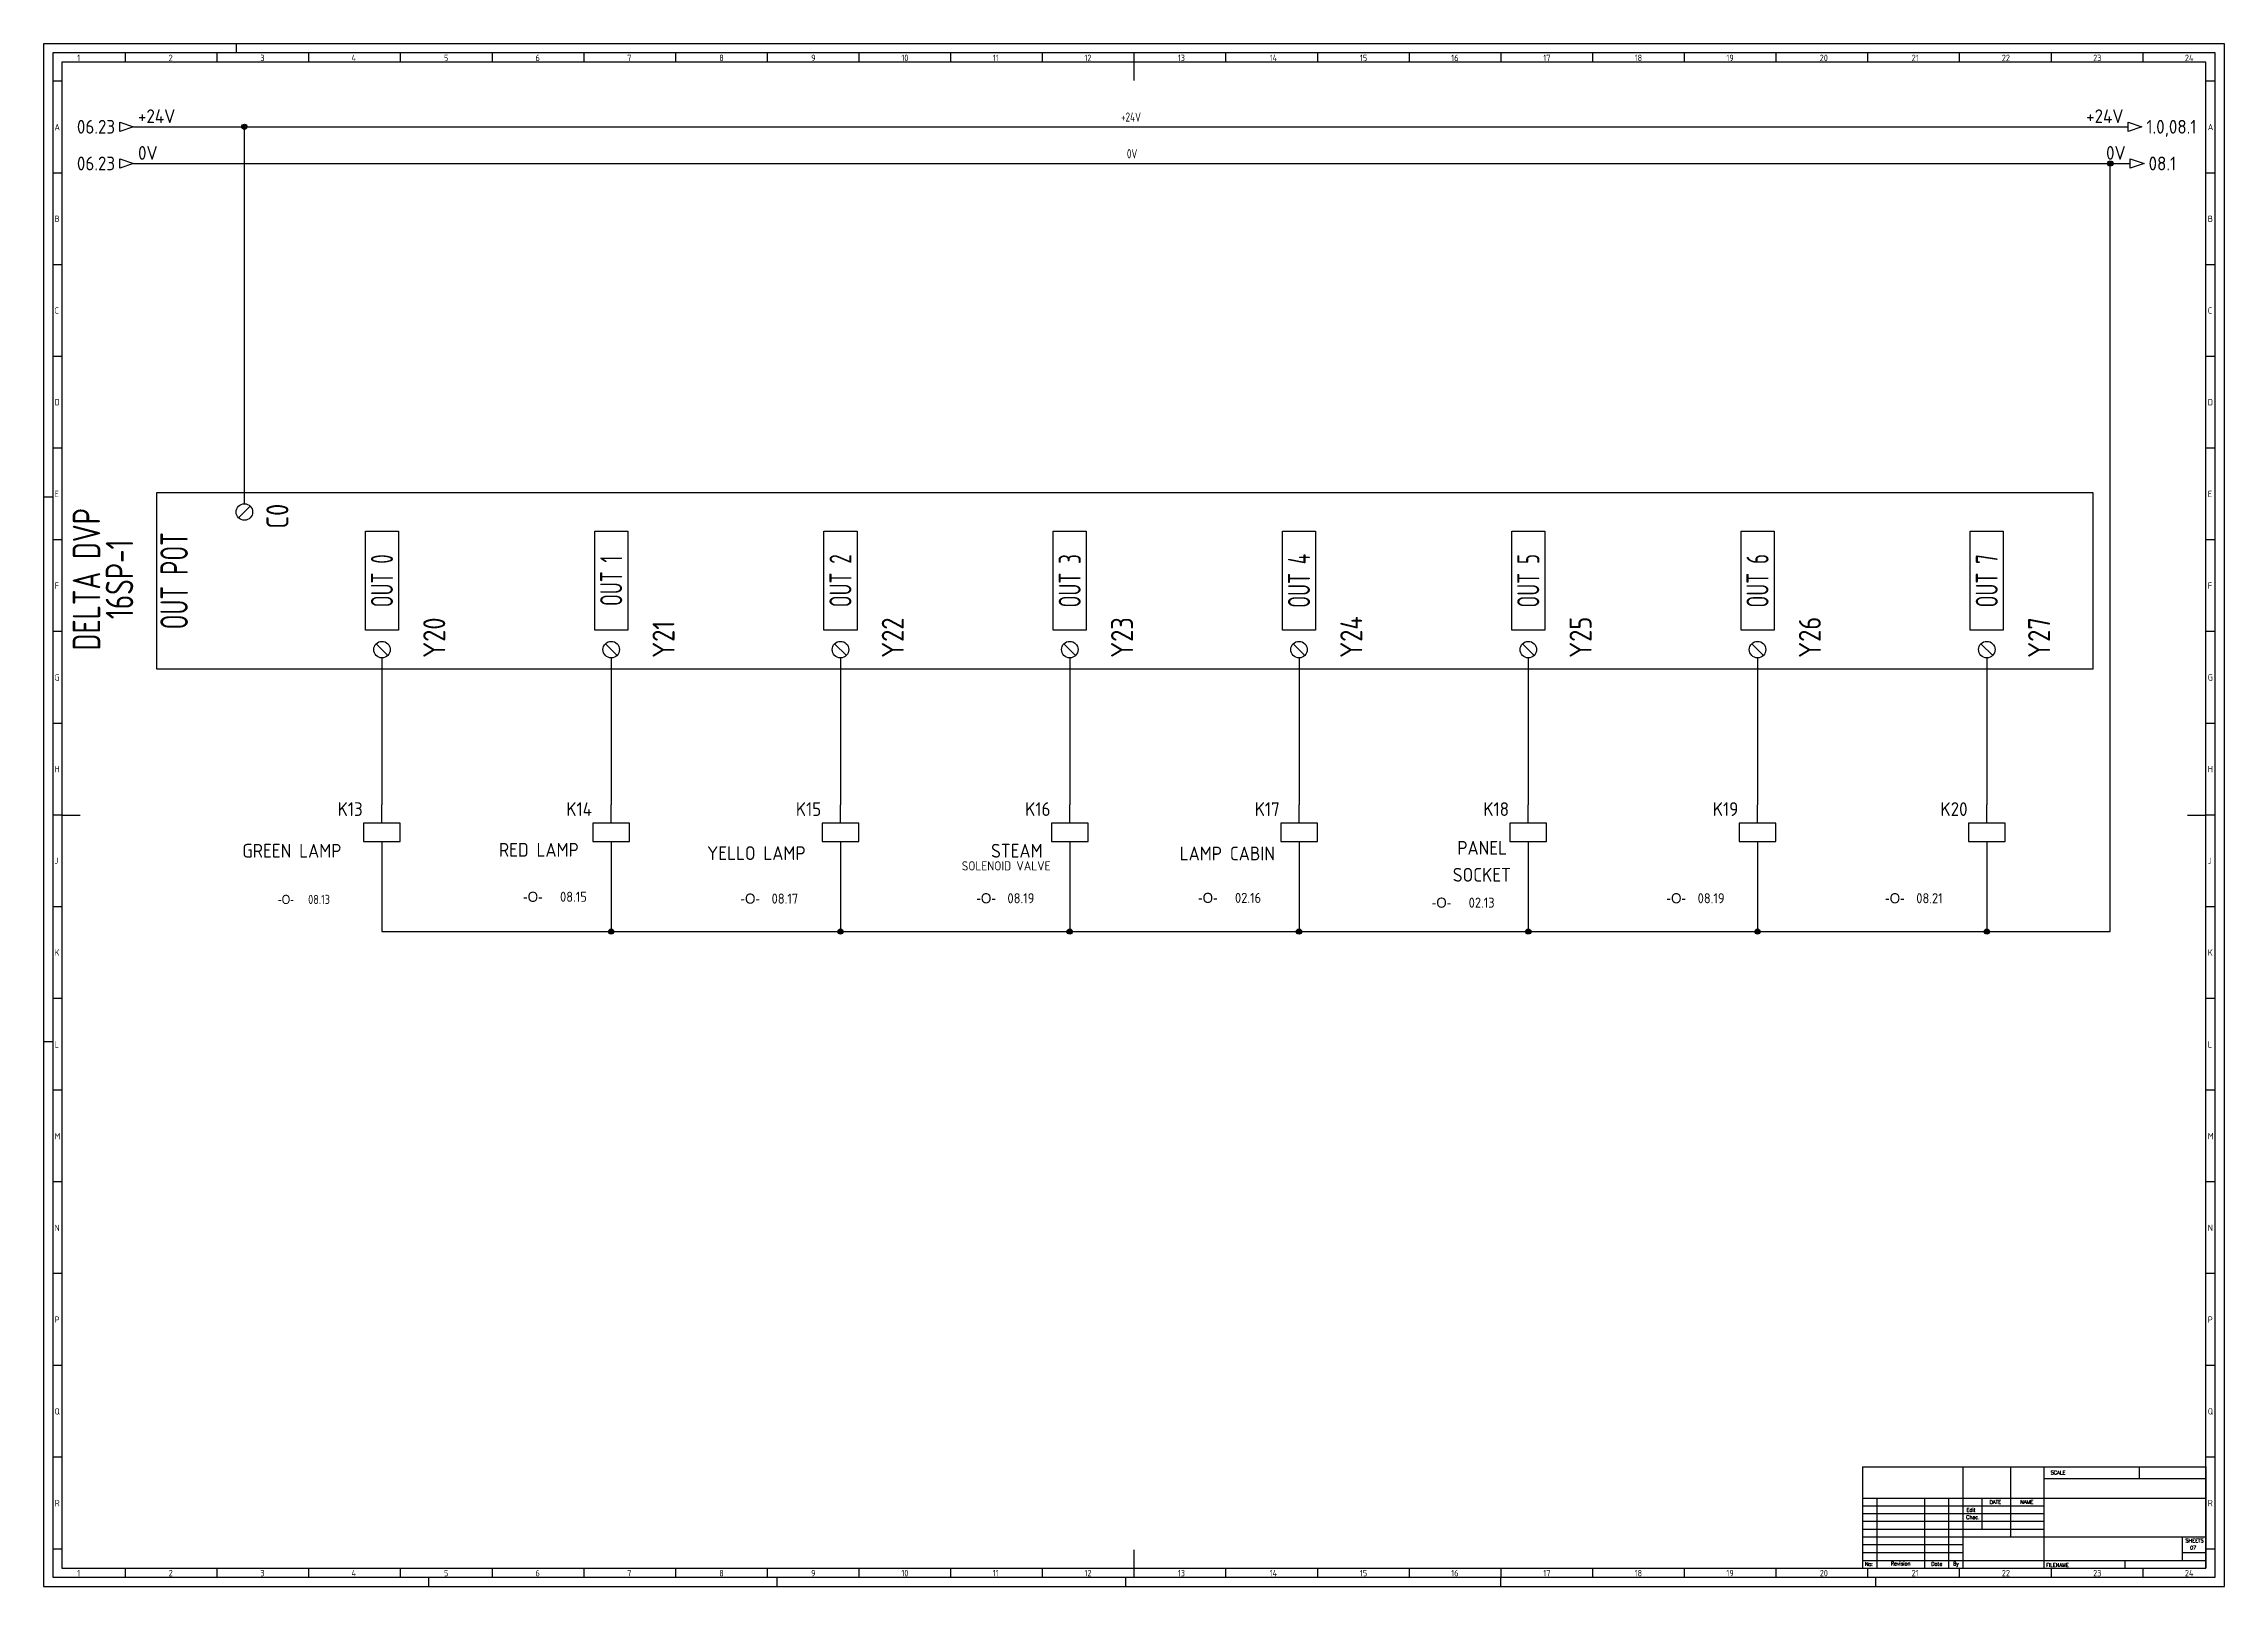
# Model space of a CAD drawing. Header units: inches. Extents: x 3 to 1192, y 7 to 848.
import ezdxf
from ezdxf.enums import TextEntityAlignment as Align

# ---------------------------------------------------------------- set-up
doc = ezdxf.new("R2010")
doc.units = ezdxf.units.IN
doc.header["$MEASUREMENT"] = 0
for name, color, linetype in [('025', 1, 'Continuous'), ('035', 5, 'Continuous'), ('07', 7, 'Continuous'), ('DESC', 150, 'Continuous'), ('MISC', 7, 'Continuous'), ('RED_2.5mm^2', 1, 'Continuous'), ('SYMS', 7, 'Continuous'), ('TAGS', 150, 'Continuous'), ('TERMS', 123, 'Continuous'), ('WIRENO', 72, 'Continuous'), ('WIREREF', 52, 'Continuous'), ('WIREREF_DEST', 61, 'Continuous'), ('XREF', 7, 'Continuous')]:
    doc.layers.add(name, color=color, linetype=linetype)
doc.styles.add('ISO Proportional', font='isocp.shx')
doc.styles.add('WD', font='romans.shx')
doc.styles.add('WD_IEC', font='ISOCP2.shx', dxfattribs={"width": 0.9, "height": 4})

# ---------------------------------------------------------------- blocks, each defined once
blk = doc.blocks.new('IEC_border_a0')
at = {"layer": '035', "color": 0}
for p, q in [((0, 841), (0, 0)), ((1189, 841), (0, 841)), ((44.5, 836), (44.5, 831)), ((94.5, 836), (94.5, 831)), ((105, 841), (105, 836)), ((144.5, 836), (144.5, 831)), ((194.5, 836), (194.5, 831)), ((244.5, 836), (244.5, 831)), ((294.5, 836), (294.5, 831)), ((344.5, 836), (344.5, 831)), ((394.5, 836), (394.5, 831)), ((444.5, 836), (444.5, 831)), ((494.5, 836), (494.5, 831)), ((544.5, 836), (544.5, 831)), ((594.5, 836), (594.5, 831)), ((644.5, 836), (644.5, 831)), ((694.5, 836), (694.5, 831)), ((744.5, 836), (744.5, 831)), ((794.5, 836), (794.5, 831)), ((844.5, 836), (844.5, 831)), ((894.5, 836), (894.5, 831)), ((944.5, 836), (944.5, 831)), ((994.5, 836), (994.5, 831)), ((1044.5, 836), (1044.5, 831)), ((1094.5, 836), (1094.5, 831)), ((1144.5, 836), (1144.5, 831)), ((1189, 0), (1189, 841)), ((10, 820.5), (5, 820.5)), ((1184, 820.5), (1179, 820.5)), ((10, 770.5), (5, 770.5)), ((1184, 770.5), (1179, 770.5)), ((10, 720.5), (5, 720.5)), ((1184, 720.5), (1179, 720.5)), ((10, 670.5), (5, 670.5)), ((1184, 670.5), (1179, 670.5)), ((10, 620.5), (5, 620.5)), ((1184, 620.5), (1179, 620.5)), ((0, 594), (5, 594)), ((10, 570.5), (5, 570.5)), ((1184, 570.5), (1179, 570.5)), ((10, 520.5), (5, 520.5)), ((1184, 520.5), (1179, 520.5)), ((10, 470.5), (5, 470.5)), ((1184, 470.5), (1179, 470.5)), ((10, 420.5), (5, 420.5)), ((1184, 420.5), (1179, 420.5)), ((1184, 420.5), (1179, 420.5)), ((10, 370.5), (5, 370.5)), ((1184, 370.5), (1179, 370.5)), ((10, 320.5), (5, 320.5)), ((1184, 320.5), (1179, 320.5)), ((0, 297), (5, 297)), ((10, 270.5), (5, 270.5)), ((1184, 270.5), (1179, 270.5)), ((1184, 270.5), (1179, 270.5)), ((10, 220.5), (5, 220.5)), ((1184, 220.5), (1179, 220.5)), ((10, 170.5), (5, 170.5)), ((1184, 170.5), (1179, 170.5)), ((10, 120.5), (5, 120.5)), ((1184, 120.5), (1179, 120.5)), ((10, 70.5), (5, 70.5)), ((1184, 70.5), (1179, 70.5)), ((10, 20.4), (5.1, 20.4)), ((1184, 20.4), (1179, 20.4)), ((0, 0), (1189, 0)), ((44.5, 10), (44.5, 5)), ((94.5, 10), (94.5, 5)), ((144.5, 10), (144.5, 5)), ((194.5, 10), (194.5, 5)), ((210, 0), (210, 5)), ((244.5, 10), (244.5, 5)), ((294.5, 10), (294.5, 5)), ((344.5, 10), (344.5, 5)), ((394.5, 10), (394.5, 5)), ((400, 0), (400, 5)), ((444.5, 10), (444.5, 5)), ((494.5, 10), (494.5, 5)), ((544.5, 10), (544.5, 5)), ((590, 0), (590, 5)), ((594.5, 10), (594.5, 5)), ((644.5, 10), (644.5, 5)), ((694.5, 10), (694.5, 5)), ((744.5, 10), (744.5, 5)), ((744.5, 10), (744.5, 5)), ((794.5, 10), (794.5, 5)), ((794.5, 0), (794.5, 5)), ((844.5, 10), (844.5, 5)), ((894.5, 10), (894.5, 5)), ((944.5, 10), (944.5, 5)), ((994.5, 10), (994.5, 5)), ((999, 0), (999, 5)), ((1044.5, 10), (1044.5, 5)), ((1094.5, 10), (1094.5, 5)), ((1144.5, 10), (1144.5, 5))]:
    blk.add_line(p, q, dxfattribs=at)
blk.add_lwpolyline([(10, 10), (1179, 10), (1179, 831), (10, 831)], close=True, dxfattribs=at)
at = {"layer": '07', "color": 0}
for p, q in [((594.5, 831), (594.5, 821)), ((10, 420.5), (20, 420.5)), ((1169, 420.5), (1179, 420.5)), ((594.5, 20), (594.5, 10))]:
    blk.add_line(p, q, dxfattribs=at)
blk.add_lwpolyline([(5, 5), (1184, 5), (1184, 836), (5, 836)], close=True, dxfattribs=at)
at = {"layer": '035', "color": 0, "style": 'ISO Proportional'}
for s, p in [('1', (18.3, 831.5)), ('2', (68.2, 831.5)), ('3', (118.2, 831.5)), ('4', (167.9, 831.5)), ('5', (218.3, 831.5)), ('6', (268.2, 831.5)), ('7', (318.2, 831.5)), ('8', (368.4, 831.5)), ('9', (418.5, 831.5)), ('10', (467.7, 831.5)), ('11', (517.5, 831.5)), ('12', (567.5, 831.5)), ('13', (618.4, 831.5)), ('14', (668.5, 831.5)), ('15', (717.7, 831.5)), ('16', (767.5, 831.5)), ('17', (817.7, 831.5)), ('18', (867.5, 831.5)), ('19', (917.5, 831.5)), ('20', (968.4, 831.5)), ('21', (1018.5, 831.5)), ('22', (1067.7, 831.5)), ('23', (1117.5, 831.5)), ('24', (1167.5, 831.5)), ('A', (6, 793.8)), ('A', (1180, 793.8)), ('B', (6, 743.8)), ('B', (1180, 743.8)), ('C', (6, 693.8)), ('C', (1180, 693.8)), ('D', (6, 643.8)), ('D', (1180, 643.8)), ('E', (6, 593.8)), ('E', (1180, 593.8)), ('F', (6, 543.8)), ('F', (1180, 543.8)), ('G', (6, 493.8)), ('G', (1180, 493.8)), ('H', (6, 443.8)), ('H', (1180, 443.8)), ('J', (6, 393.8)), ('J', (1180, 393.8)), ('K', (6, 343.8)), ('K', (1180, 343.8)), ('L', (6, 293.7)), ('L', (1180, 293.7)), ('M', (6, 243.7)), ('M', (1180, 243.7)), ('N', (6, 193.7)), ('N', (1180, 193.7)), ('P', (6, 143.7)), ('P', (1180, 143.7)), ('Q', (6, 93.7)), ('Q', (1180, 93.7)), ('R', (6.1, 43.7)), ('R', (1180, 43.7)), ('1', (18.3, 5.5)), ('2', (68.2, 5.5)), ('3', (118.2, 5.5)), ('4', (167.9, 5.5)), ('5', (218.3, 5.5)), ('6', (268.2, 5.5)), ('7', (318.2, 5.5)), ('8', (368.4, 5.5)), ('9', (418.5, 5.5)), ('10', (467.7, 5.5)), ('11', (517.5, 5.5)), ('12', (567.5, 5.5)), ('13', (618.4, 5.5)), ('14', (668.5, 5.5)), ('15', (717.7, 5.5)), ('16', (767.5, 5.5)), ('17', (817.7, 5.5)), ('18', (867.5, 5.5)), ('19', (917.5, 5.5)), ('20', (968.4, 5.5)), ('21', (1018.5, 5.5)), ('22', (1067.7, 5.5)), ('23', (1117.5, 5.5)), ('24', (1167.5, 5.5))]:
    blk.add_text(s, height=3.5, dxfattribs=at).set_placement(p)
blk = doc.blocks.new('IEC_tblock_a0')
at = {"layer": '035'}
for p, q in [((-106.6, 55.2), (-106.6, 17)), ((-88.4, 48.9), (0, 48.9)), ((-36.4, 55.2), (-36.4, 48.9)), ((-179.4, 38.2), (-179.4, 0)), ((-153.4, 38.2), (-153.4, 0)), ((-140.4, 38.2), (-140.4, 0)), ((-122.2, 38.2), (-122.2, 21.2)), ((-187.2, 34), (-88.4, 34)), ((-187.2, 29.8), (-88.4, 29.8)), ((-187.2, 25.5), (-88.4, 25.5)), ((-187.2, 21.2), (-88.4, 21.2)), ((-187.2, 17), (-132.6, 17)), ((-187.2, 12.8), (-132.6, 12.8)), ((-187.2, 8.5), (-132.6, 8.5)), ((-187.2, 4.2), (0, 4.2)), ((-44.2, 4.2), (-44.2, 0)), ((-13, 8.5), (0, 8.5))]:
    blk.add_line(p, q, dxfattribs=at)
at = {"layer": '07'}
for p, q in [((-187.2, 55.2), (0, 55.2)), ((-187.2, 55.2), (-187.2, 0)), ((-132.6, 55.2), (-132.6, 0)), ((-88.4, 55.2), (-88.4, 0)), ((0, 55.2), (0, 0)), ((-187.2, 38.2), (0, 38.2)), ((-132.6, 17), (0, 17)), ((-13, 17), (-13, 4.2)), ((-187.2, 0), (0, 0))]:
    blk.add_line(p, q, dxfattribs=at)
at = {"style": 'WD'}
for tag, p in [('SCALE', (-69.9, 51.1)), ('SH', (-8.7, 10.1)), ('FILENAME', (-68.1, 0.8))]:
    blk.add_attdef(tag, p, '', height=2, dxfattribs=at)
for tag, height, p in [('CKDATE', 2, (-114.9, 26.6)), ('EDDATE', 2, (-115, 30.8)), ('EDBY', 2, (-98, 30.9)), ('CKBY', 2, (-97.9, 26.3)), ('PROJDESC', 5, (-45.9, 29.2)), ('DWGDESC', 5, (-44.9, 19.7)), ('DWGNO', 3.5, (-48.5, 9.5))]:
    blk.add_attdef(tag, text='', height=height, dxfattribs=at).set_placement(p, align=Align.CENTER)
at = {"style": 'WD', "flags": 1}
blk.add_attdef('WD_TB', (-120.9, 11.9), '', height=2, dxfattribs=at)
at = {"layer": '025', "style": 'WD'}
for s, p in [('SCALE', (-80.6, 51.1)), ('NAME', (-97.7, 35.1)), ('No:', (-183.8, 1.2)), ('Revision', (-166.5, 1.5)), ('Date', (-146.8, 1.3)), ('By', (-136.3, 1.4))]:
    blk.add_text(s, height=2, dxfattribs=at).set_placement(p, align=Align.CENTER)
for s, p in [('DATE', (-118, 35)), ('Chec.', (-130.8, 26.7)), ('Edit', (-130.6, 30.7)), ('SHEETS', (-11.2, 14)), ('FILENAME', (-87.2, 0.6))]:
    blk.add_text(s, height=2, dxfattribs=at).set_placement(p)
blk = doc.blocks.new('HA1D3')
blk.add_lwpolyline([(0, 0), (-3.75, -1.25), (-3.75, 1.25)], close=True)
at = {"style": 'WD_IEC'}
blk.add_attdef('XREF', text='', height=2.5, dxfattribs=at).set_placement((-5, 0), align=Align.MIDDLE_RIGHT)
at = {"style": 'WD_IEC', "flags": 1}
blk.add_attdef('SIGCODE', text='', height=1, dxfattribs=at).set_placement((-2.5, 1.8), align=Align.RIGHT)
at = {"style": 'WD_IEC'}
for tag, p, height, flags in [('X1TERM01', (0, 0), 0.32, 1), ('WIRENO', (1.25, 1), 2.5, 8)]:
    blk.add_attdef(tag, p, '', height=height, dxfattribs=dict(at, flags=flags))
blk.add_attdef('DESC1', text='', height=2.5, dxfattribs=at).set_placement((1.25, -1), align=Align.TOP_LEFT)
blk = doc.blocks.new('WD_WNH')
at = {"linetype": 'Continuous', "style": 'WD_IEC', "width": 0.8}
blk.add_attdef('WIRENO', text='', height=2.5, dxfattribs=at).set_placement((0, 0.75), align=Align.CENTER)
at = {"style": 'WD_IEC', "flags": 1}
for tag, p in [('W08USER', (0, 0.375)), ('W04USER', (0, 0.875)), ('W05USER', (0, 0.75)), ('W09USER', (0, 0.25)), ('W03USER', (0, 1)), ('W06USER', (0, 0.625)), ('W07USER', (0, 0.5)), ('W02USER', (0, 1.125)), ('W01USER', (0, 1.25)), ('W10USER', (0, 0.125))]:
    blk.add_attdef(tag, text='', height=0.08, dxfattribs=at).set_placement(p, align=Align.CENTER)
blk = doc.blocks.new('PLCIO_2F11')
at = {"layer": 'SYMS'}
for p, q in [((-48, 48), (-48, -48)), ((1007.9, 48), (-48, 48)), ((1007.9, -48), (1007.9, 48)), ((-3.2, 34.3), (3.2, 40.7)), ((66, -27), (66, 27)), ((66, 27), (84, 27)), ((84, 27), (84, -27)), ((191, -27), (191, 27)), ((191, 27), (209, 27)), ((209, 27), (209, -27)), ((316, -27), (316, 27)), ((316, 27), (334, 27)), ((334, 27), (334, -27)), ((441, -27), (441, 27)), ((441, 27), (459, 27)), ((459, 27), (459, -27)), ((566, -27), (566, 27)), ((566, 27), (584, 27)), ((584, 27), (584, -27)), ((691, -27), (691, 27)), ((691, 27), (709, 27)), ((709, 27), (709, -27)), ((816, -27), (816, 27)), ((816, 27), (834, 27)), ((834, 27), (834, -27)), ((941, -27), (941, 27)), ((941, 27), (959, 27)), ((959, 27), (959, -27)), ((84, -27), (66, -27)), ((71.8, -34.3), (78.2, -40.7)), ((209, -27), (191, -27)), ((196.8, -34.3), (203.2, -40.7)), ((334, -27), (316, -27)), ((321.8, -34.3), (328.2, -40.7)), ((459, -27), (441, -27)), ((446.8, -34.3), (453.2, -40.7)), ((584, -27), (566, -27)), ((571.8, -34.3), (578.2, -40.7)), ((709, -27), (691, -27)), ((696.8, -34.3), (703.2, -40.7)), ((834, -27), (816, -27)), ((821.8, -34.3), (828.2, -40.7)), ((959, -27), (941, -27)), ((946.8, -34.3), (953.2, -40.7)), ((-48, -48), (1007.9, -48))]:
    blk.add_line(p, q, dxfattribs=at)
for centre in [(0, 37.5), (75, -37.5), (200, -37.5), (325, -37.5), (450, -37.5), (575, -37.5), (700, -37.5), (825, -37.5), (950, -37.5)]:
    blk.add_circle(centre, 4.5, dxfattribs=at)
at = {"layer": 'SYMS', "style": 'WD_IEC', "width": 0.9}
for tag, p in [('TERMDESC01', (6, 60)), ('TERM02', (97.5, -42)), ('TERM03', (222.5, -42)), ('TERM04', (347.5, -42)), ('TERM05', (472.5, -42)), ('TERM06', (597.5, -42)), ('TERM07', (722.5, -42)), ('TERM08', (847.5, -42)), ('TERM09', (972.5, -42))]:
    blk.add_attdef(tag, text='', height=12, rotation=90, dxfattribs=at).set_placement(p, align=Align.TOP_LEFT)
for tag, p in [('DESCA04', (316, 66)), ('DESCD04', (370, 66)), ('DESCA02', (66, 66)), ('DESCB02', (84, 66)), ('DESCC02', (102, 66)), ('DESCD02', (120, 66)), ('DESCE02', (138, 66)), ('DESCA03', (191, 66)), ('DESCB03', (209, 66)), ('DESCC03', (227, 66)), ('DESCD03', (245, 66)), ('DESCE03', (263, 66)), ('DESCB04', (334, 66)), ('DESCC04', (352, 66)), ('DESCE04', (388, 66)), ('DESCA05', (441, 66)), ('DESCB05', (459, 66)), ('DESCC05', (477, 66)), ('DESCD05', (495, 66)), ('DESCE05', (513, 66)), ('DESCA06', (566, 66)), ('DESCB06', (584, 66)), ('DESCC06', (602, 66)), ('DESCD06', (620, 66)), ('DESCE06', (638, 66)), ('DESCA07', (691, 66)), ('DESCB07', (709, 66)), ('DESCC07', (727, 66)), ('DESCD07', (745, 66)), ('DESCE07', (763, 66)), ('DESCA08', (816, 66)), ('DESCB08', (834, 66)), ('DESCC08', (852, 66)), ('DESCD08', (870, 66)), ('DESCE08', (888, 66)), ('DESCA09', (941, 66)), ('DESCB09', (959, 66)), ('DESCC09', (977, 66)), ('DESCD09', (995, 66)), ('DESCE09', (1013, 66))]:
    blk.add_attdef(tag, p, '', height=15, rotation=90, dxfattribs=at)
at = {"layer": 'SYMS', "style": 'WD_IEC', "width": 0.9, "flags": 1}
for tag, p in [('X2TERM01', (0, 42)), ('X8TERM02', (75, -42)), ('X8TERM03', (200, -42)), ('X8TERM04', (325, -42)), ('X8TERM05', (450, -42)), ('X8TERM06', (575, -42)), ('X8TERM07', (700, -42)), ('X8TERM08', (825, -42)), ('X8TERM09', (950, -42))]:
    blk.add_attdef(tag, text='', height=1.92, rotation=90, dxfattribs=at).set_placement(p, align=Align.RIGHT)
at = {"layer": 'SYMS', "style": 'WD_IEC', "width": 0.9}
for tag, p in [('TERM01', (12, 42)), ('TERMDESC02', (81, -60)), ('TERMDESC03', (206, -60)), ('TERMDESC04', (331, -60)), ('TERMDESC05', (456, -60)), ('TERMDESC06', (581, -60)), ('TERMDESC07', (706, -60)), ('TERMDESC08', (831, -60)), ('TERMDESC09', (956, -60))]:
    blk.add_attdef(tag, text='', height=12, rotation=90, dxfattribs=at).set_placement(p, align=Align.TOP_RIGHT)
at = {"layer": 'SYMS', "style": 'WD_IEC'}
for tag, width, p in [('INST', 0.8, (-159, 0)), ('MFG', 0.8, (-123, 0)), ('CAT', 0.8, (-105, 0)), ('LINE1', 0.9, (-87, 0)), ('LINE2', 0.9, (-69, 0)), ('DESC', 0.9, (-50.8, 0)), ('LOC', 0.8, (-141, 0)), ('TAG', 0.7, (-30.9, 0))]:
    blk.add_attdef(tag, text='', height=15, rotation=90, dxfattribs=dict(at, width=width)).set_placement(p, align=Align.CENTER)
at = {"layer": 'SYMS', "style": 'WD_IEC', "width": 0.7}
for tag, p in [('TAGA02', (75, 0)), ('TAGA03', (200, 0)), ('TAGA04', (325, 0)), ('TAGA05', (450, 0)), ('TAGA06', (575, 0)), ('TAGA07', (700, 0)), ('TAGA08', (825, 0)), ('TAGA09', (950, 0))]:
    blk.add_attdef(tag, text='', height=12, rotation=90, dxfattribs=at).set_placement(p, align=Align.MIDDLE_CENTER)
at = {"layer": 'SYMS', "linetype": 'Continuous', "style": 'WD_IEC', "width": 0.9, "flags": 9}
blk.add_attdef('ASSYCODE', text='', height=1.92, rotation=90, dxfattribs=at).set_placement((-102.9, -22.1), align=Align.CENTER)
blk = doc.blocks.new('VCR1')
for p, q in [((0, 2.5), (0, 7.5)), ((0, -2.5), (0, -7.5))]:
    blk.add_line(p, q)
blk.add_lwpolyline([(-5, 2.5), (-5, -2.5), (5, -2.5), (5, 2.5)], close=True)
at = {"style": 'WD_IEC'}
for tag, p in [('INST', (-5.25, 11.5)), ('TAG1', (-5.25, 4.5)), ('LOC', (-5.25, 8)), ('DESC1', (-5.25, -6.85)), ('DESC3', (-5.25, -13.85)), ('DESC2', (-5.25, -10.35))]:
    blk.add_attdef(tag, text='', height=2.5, dxfattribs=at).set_placement(p, align=Align.RIGHT)
blk.add_attdef('TERM01', text='', height=2, rotation=90, dxfattribs=at).set_placement((-1, 7.5), align=Align.RIGHT)
at = {"style": 'WD_IEC', "flags": 1}
for tag, p, height in [('X2TERM01', (0, 7.5), 0.32), ('X4LINK', (-5, 0), 0.32), ('X1LINK', (5, 0), 0.32), ('ASSYCODE', (1, -4), 1), ('FAMILY', (1, -5.5), 1), ('X8TERM02', (0, -7.5), 0.32), ('CATDESC', (1, -7), 1)]:
    blk.add_attdef(tag, p, '', height=height, dxfattribs=at)
at = {"style": 'WD_IEC', "flags": 9}
for tag, p in [('MFG', (-6, 1)), ('CAT', (-6, -1.5))]:
    blk.add_attdef(tag, text='', height=1.5, dxfattribs=at).set_placement(p, align=Align.RIGHT)
at = {"style": 'WD_IEC'}
blk.add_attdef('TERM02', (-1, -7.5), '', height=2, rotation=90, dxfattribs=at)
at = {"lineweight": 9, "style": 'WD_IEC'}
for tag, p in [('NO', (-5.5, -16.5)), ('NC', (-5.5, -20))]:
    blk.add_attdef(tag, text='', height=2.5, dxfattribs=at).set_placement(p, align=Align.TOP_RIGHT)
for tag, p in [('XREFNO', (-4, -16.5)), ('XREFNC', (-4, -20))]:
    blk.add_attdef(tag, text='', height=2.5, dxfattribs=at).set_placement(p, align=Align.TOP_LEFT)
blk = doc.blocks.new('WDDOT')
for radius in [0.72, 0.449, 0.223]:
    blk.add_circle((0, 0), radius)
blk = doc.blocks.new('HA1S1')
blk.add_lwpolyline([(0, 1.25), (3.75, 0), (0, -1.25)], close=True)
at = {"style": 'WD_IEC'}
for tag, height, flags, p in [('WIRENO', 2.5, 8, (-1.25, 1)), ('SIGCODE', 1, 1, (5, 1.8))]:
    blk.add_attdef(tag, text='', height=height, dxfattribs=dict(at, flags=flags)).set_placement(p, align=Align.RIGHT)
at = {"style": 'WD_IEC', "flags": 1}
blk.add_attdef('X4TERM01', (0, 0), '', height=0.32, dxfattribs=at)
at = {"style": 'WD_IEC'}
blk.add_attdef('XREF', text='', height=2.5, dxfattribs=at).set_placement((5, 0), align=Align.MIDDLE_LEFT)
blk.add_attdef('DESC1', text='', height=2.5, dxfattribs=at).set_placement((-1.25, -1), align=Align.TOP_RIGHT)

msp = doc.modelspace()

# ---------------------------------------------------------------- linework, layer by layer
at = {"layer": 'RED_2.5mm^2', "color": 0}
for p, q in [((51.7, 802.5), (1139.2, 802.5)), ((112.2, 597), (112.2, 802.5)), ((51.7, 782.5), (1140.4, 782.5)), ((1129.5, 363.8), (1129.5, 782.5)), ((187.2, 513), (187.2, 432.8)), ((312.2, 513), (312.2, 432.8)), ((437.2, 513), (437.2, 432.8)), ((562.2, 513), (562.2, 432.8)), ((687.2, 513), (687.2, 432.8)), ((187.2, 402.8), (187.2, 363.8)), ((312.2, 402.8), (312.2, 363.8)), ((437.2, 402.8), (437.2, 363.8)), ((562.2, 402.8), (562.2, 363.8)), ((687.2, 402.8), (687.2, 363.8)), ((187.2, 363.8), (1129.5, 363.8))]:
    msp.add_line(p, q, dxfattribs=at)
at = {"layer": 'RED_2.5mm^2'}
for p, q in [((812.2, 513), (812.2, 432.8)), ((937.2, 513), (937.2, 432.8)), ((1062.2, 513), (1062.2, 432.8)), ((812.2, 402.8), (812.2, 363.8)), ((937.2, 402.8), (937.2, 363.8)), ((1062.2, 402.8), (1062.2, 363.8))]:
    msp.add_line(p, q, dxfattribs=at)

# ---------------------------------------------------------------- block references
msp.add_blockref('IEC_border_a0', (2.7, 6.8))
ref = msp.add_blockref('IEC_tblock_a0', (1181.7, 16.8))
ref.add_attrib('SH', '07', (1173, 26.9), dxfattribs={"height": 2, "style": 'WD'})
at = {"layer": 'SYMS'}
ref = msp.add_blockref('HA1D3', (51.7, 802.5), dxfattribs=dict(at, xscale=2, yscale=2, zscale=2))
ref.add_attrib('XREF', '06.23', dxfattribs={"layer": 'XREF', "height": 7.5, "style": 'WD_IEC'}).set_placement((41.7, 802.5), align=Align.MIDDLE_RIGHT)
ref.add_attrib('WIRENO', '+24V', (54.2, 804.5), dxfattribs={"layer": 'WIREREF_DEST', "height": 7.5, "style": 'WD_IEC', "flags": 8})
ref = msp.add_blockref('HA1S1', (1139.2, 802.5), dxfattribs=dict(at, xscale=2, yscale=2, zscale=2))
ref.add_attrib('XREF', '1.0,08.1', dxfattribs={"layer": 'XREF', "height": 7.5, "style": 'WD_IEC'}).set_placement((1149.2, 802.5), align=Align.MIDDLE_LEFT)
ref.add_attrib('WIRENO', '+24V', dxfattribs={"layer": 'WIREREF', "height": 7.5, "style": 'WD_IEC', "flags": 8}).set_placement((1136.7, 804.5), align=Align.RIGHT)
at = {"layer": 'SYMS', "xscale": 2, "yscale": 2, "zscale": 2}
for p in [(112.2, 802.5), (1129.5, 782.5), (812.2, 363.8), (937.2, 363.8), (1062.2, 363.8)]:
    msp.add_blockref('WDDOT', p, dxfattribs=at)
at = {"layer": 'SYMS'}
ref = msp.add_blockref('HA1D3', (51.7, 782.5), dxfattribs=dict(at, xscale=2, yscale=2, zscale=2))
ref.add_attrib('XREF', '06.23', dxfattribs={"layer": 'XREF', "height": 7.5, "style": 'WD_IEC'}).set_placement((41.7, 782.5), align=Align.MIDDLE_RIGHT)
ref.add_attrib('WIRENO', '0V', (54.2, 784.5), dxfattribs={"layer": 'WIREREF_DEST', "height": 7.5, "style": 'WD_IEC', "flags": 8})
ref = msp.add_blockref('HA1S1', (1140.4, 782.5), dxfattribs=dict(at, xscale=2, yscale=2, zscale=2))
ref.add_attrib('XREF', '08.1', dxfattribs={"layer": 'XREF', "height": 7.5, "style": 'WD_IEC'}).set_placement((1150.4, 782.5), align=Align.MIDDLE_LEFT)
ref.add_attrib('WIRENO', '0V', dxfattribs={"layer": 'WIREREF', "height": 7.5, "style": 'WD_IEC', "flags": 8}).set_placement((1137.9, 784.5), align=Align.RIGHT)
at = {"layer": 'SYMS', "color": 0}
ref = msp.add_blockref('PLCIO_2F11', (112.2, 555), dxfattribs=at)
ref.add_attrib('TERM01', 'C0', dxfattribs={"layer": 'TERMS', "height": 12, "rotation": 90, "style": 'WD_IEC', "width": 0.9}).set_placement((124.2, 597), align=Align.TOP_RIGHT)
ref.add_attrib('TAG', 'OUT POT', dxfattribs={"layer": 'TAGS', "height": 15, "rotation": 90, "style": 'WD_IEC', "width": 0.7}).set_placement((81.4, 555), align=Align.CENTER)
ref.add_attrib('CAT', '16SP-1', dxfattribs={"layer": 'MISC', "height": 15, "rotation": 90, "style": 'WD_IEC', "width": 0.8}).set_placement((51.6, 555.8), align=Align.CENTER)
ref.add_attrib('MFG', 'DELTA DVP', dxfattribs={"layer": 'MISC', "height": 15, "rotation": 90, "style": 'WD_IEC', "width": 0.8}).set_placement((33.6, 555.8), align=Align.CENTER)
ref.add_attrib('TERM02', 'Y20', dxfattribs={"layer": 'TERMS', "height": 12, "rotation": 90, "style": 'WD_IEC', "width": 0.9}).set_placement((209.7, 513), align=Align.TOP_LEFT)
ref.add_attrib('TAGA02', 'OUT 0', dxfattribs={"layer": 'TAGS', "height": 12, "rotation": 90, "style": 'WD_IEC', "width": 0.7}).set_placement((187.2, 555), align=Align.MIDDLE_CENTER)
ref.add_attrib('TERM03', 'Y21', dxfattribs={"layer": 'TERMS', "height": 12, "rotation": 90, "style": 'WD_IEC', "width": 0.9}).set_placement((334.7, 513), align=Align.TOP_LEFT)
ref.add_attrib('TAGA03', 'OUT 1', dxfattribs={"layer": 'TAGS', "height": 12, "rotation": 90, "style": 'WD_IEC', "width": 0.7}).set_placement((312.2, 555), align=Align.MIDDLE_CENTER)
ref.add_attrib('TERM04', 'Y22', dxfattribs={"layer": 'TERMS', "height": 12, "rotation": 90, "style": 'WD_IEC', "width": 0.9}).set_placement((459.7, 513), align=Align.TOP_LEFT)
ref.add_attrib('TAGA04', 'OUT 2', dxfattribs={"layer": 'TAGS', "height": 12, "rotation": 90, "style": 'WD_IEC', "width": 0.7}).set_placement((437.2, 555), align=Align.MIDDLE_CENTER)
ref.add_attrib('TERM05', 'Y23', dxfattribs={"layer": 'TERMS', "height": 12, "rotation": 90, "style": 'WD_IEC', "width": 0.9}).set_placement((584.7, 513), align=Align.TOP_LEFT)
ref.add_attrib('TAGA05', 'OUT 3', dxfattribs={"layer": 'TAGS', "height": 12, "rotation": 90, "style": 'WD_IEC', "width": 0.7}).set_placement((562.2, 555), align=Align.MIDDLE_CENTER)
ref.add_attrib('TERM06', 'Y24', dxfattribs={"layer": 'TERMS', "height": 12, "rotation": 90, "style": 'WD_IEC', "width": 0.9}).set_placement((709.7, 513), align=Align.TOP_LEFT)
ref.add_attrib('TAGA06', 'OUT 4', dxfattribs={"layer": 'TAGS', "height": 12, "rotation": 90, "style": 'WD_IEC', "width": 0.7}).set_placement((687.2, 555), align=Align.MIDDLE_CENTER)
ref.add_attrib('TERM07', 'Y25', dxfattribs={"layer": 'TERMS', "height": 12, "rotation": 90, "style": 'WD_IEC', "width": 0.9}).set_placement((834.7, 513), align=Align.TOP_LEFT)
ref.add_attrib('TAGA07', 'OUT 5', dxfattribs={"layer": 'TAGS', "height": 12, "rotation": 90, "style": 'WD_IEC', "width": 0.7}).set_placement((812.2, 555), align=Align.MIDDLE_CENTER)
ref.add_attrib('TERM08', 'Y26', dxfattribs={"layer": 'TERMS', "height": 12, "rotation": 90, "style": 'WD_IEC', "width": 0.9}).set_placement((959.7, 513), align=Align.TOP_LEFT)
ref.add_attrib('TAGA08', 'OUT 6', dxfattribs={"layer": 'TAGS', "height": 12, "rotation": 90, "style": 'WD_IEC', "width": 0.7}).set_placement((937.2, 555), align=Align.MIDDLE_CENTER)
ref.add_attrib('TERM09', 'Y27', dxfattribs={"layer": 'TERMS', "height": 12, "rotation": 90, "style": 'WD_IEC', "width": 0.9}).set_placement((1084.7, 513), align=Align.TOP_LEFT)
ref.add_attrib('TAGA09', 'OUT 7', dxfattribs={"layer": 'TAGS', "height": 12, "rotation": 90, "style": 'WD_IEC', "width": 0.7}).set_placement((1062.2, 555), align=Align.MIDDLE_CENTER)
ref = msp.add_blockref('VCR1', (187.2, 417.8), dxfattribs=dict(at, xscale=2, yscale=2, zscale=2))
ref.add_attrib('DESC1', 'GREEN LAMP', dxfattribs={"layer": 'DESC', "height": 7.5, "style": 'WD_IEC'}).set_placement((165.1, 404.1), align=Align.RIGHT)
ref.add_attrib('TAG1', 'K13', dxfattribs={"layer": 'TAGS', "height": 7.5, "style": 'WD_IEC'}).set_placement((176.7, 426.8), align=Align.RIGHT)
ref = msp.add_blockref('VCR1', (312.2, 417.8), dxfattribs=dict(at, xscale=2, yscale=2, zscale=2))
ref.add_attrib('DESC1', 'RED LAMP', dxfattribs={"layer": 'DESC', "height": 7.5, "style": 'WD_IEC'}).set_placement((294.5, 404.6), align=Align.RIGHT)
ref.add_attrib('TAG1', 'K14', dxfattribs={"layer": 'TAGS', "height": 7.5, "style": 'WD_IEC'}).set_placement((301.7, 426.8), align=Align.RIGHT)
ref = msp.add_blockref('VCR1', (437.2, 417.8), dxfattribs=dict(at, xscale=2, yscale=2, zscale=2))
ref.add_attrib('DESC1', 'YELLO LAMP', dxfattribs={"layer": 'DESC', "height": 7.5, "style": 'WD_IEC'}).set_placement((418.2, 402.8), align=Align.RIGHT)
ref.add_attrib('TAG1', 'K15', dxfattribs={"layer": 'TAGS', "height": 7.5, "style": 'WD_IEC'}).set_placement((426.7, 426.8), align=Align.RIGHT)
ref = msp.add_blockref('VCR1', (562.2, 417.8), dxfattribs=dict(at, xscale=2, yscale=2, zscale=2))
ref.add_attrib('DESC2', 'SOLENOID VALVE', dxfattribs={"layer": 'DESC', "height": 5, "style": 'WD_IEC'}).set_placement((551.7, 397.1), align=Align.RIGHT)
ref.add_attrib('DESC1', 'STEAM ', dxfattribs={"layer": 'DESC', "height": 7.5, "style": 'WD_IEC'}).set_placement((551.7, 404.1), align=Align.RIGHT)
ref.add_attrib('TAG1', 'K16', dxfattribs={"layer": 'TAGS', "height": 7.5, "style": 'WD_IEC'}).set_placement((551.7, 426.8), align=Align.RIGHT)
ref = msp.add_blockref('VCR1', (687.2, 417.8), dxfattribs=dict(at, xscale=2, yscale=2, zscale=2))
ref.add_attrib('DESC1', 'LAMP CABIN', dxfattribs={"layer": 'DESC', "height": 7.5, "style": 'WD_IEC'}).set_placement((674.1, 402.6), align=Align.RIGHT)
ref.add_attrib('TAG1', 'K17', dxfattribs={"layer": 'TAGS', "height": 7.5, "style": 'WD_IEC'}).set_placement((676.7, 426.8), align=Align.RIGHT)
ref = msp.add_blockref('VCR1', (812.2, 417.8), dxfattribs=dict(at, xscale=2, yscale=2, zscale=2))
ref.add_attrib('DESC2', 'SOCKET', dxfattribs={"layer": 'DESC', "height": 7.5, "style": 'WD_IEC'}).set_placement((802.7, 391), align=Align.RIGHT)
ref.add_attrib('DESC1', 'PANEL', dxfattribs={"layer": 'DESC', "height": 7.5, "style": 'WD_IEC'}).set_placement((800.6, 405.7), align=Align.RIGHT)
ref.add_attrib('TAG1', 'K18', dxfattribs={"layer": 'TAGS', "height": 7.5, "style": 'WD_IEC'}).set_placement((801.7, 426.8), align=Align.RIGHT)
ref = msp.add_blockref('VCR1', (937.2, 417.8), dxfattribs=dict(at, xscale=2, yscale=2, zscale=2))
ref.add_attrib('TAG1', 'K19', dxfattribs={"layer": 'TAGS', "height": 7.5, "style": 'WD_IEC'}).set_placement((926.7, 426.8), align=Align.RIGHT)
ref = msp.add_blockref('VCR1', (1062.2, 417.8), dxfattribs=dict(at, xscale=2, yscale=2, zscale=2))
ref.add_attrib('TAG1', 'K20', dxfattribs={"layer": 'TAGS', "height": 7.5, "style": 'WD_IEC'}).set_placement((1051.7, 426.8), align=Align.RIGHT)
at = {"layer": 'SYMS', "color": 0, "xscale": 2, "yscale": 2, "zscale": 2}
for p in [(312.2, 363.8), (437.2, 363.8), (562.2, 363.8), (687.2, 363.8)]:
    msp.add_blockref('WDDOT', p, dxfattribs=at)
at = {"layer": 'WIRENO', "color": 0}
ref = msp.add_blockref('WD_WNH', (595.5, 802.5), dxfattribs=dict(at, xscale=2, yscale=2, zscale=2))
ref.add_attrib('WIRENO', '+24V', dxfattribs={"linetype": 'Continuous', "height": 5, "style": 'WD_IEC', "width": 0.8}).set_placement((595.6, 805.3), align=Align.CENTER)
ref = msp.add_blockref('WD_WNH', (596.1, 782.5), dxfattribs=dict(at, xscale=2, yscale=2, zscale=2))
ref.add_attrib('WIRENO', '0V', dxfattribs={"linetype": 'Continuous', "height": 5, "style": 'WD_IEC', "width": 0.8}).set_placement((596.2, 785.3), align=Align.CENTER)

# ---------------------------------------------------------------- texts
at = {"layer": 'XREF', "attachment_point": 1, "style": 'WD_IEC'}
for s, insert, char_height in [('{\\Fmonotxt|c0;\\H0.67x;  \\Facaderef|c0;\\H1.49254x;-O-} {\\Fmonotxt|c0;\\H0.67x; } 08.13', (125.3, 383.8), 5), ('{\\Fmonotxt|c0;\\H0.67x;\\W1;  \\Facaderef|c0;\\H1.49254x;-O-\\Fisocp2|c0; \\Fmonotxt|c0;\\H0.67x; \\Fisocp2|c0;\\H1.49254x; 08.15}', (257.8, 385.5), 5.5), ('{\\Fmonotxt|c0;\\H0.67x;\\W1;  \\Facaderef|c0;\\H1.49254x;-O-\\Fisocp2|c0;\\H1x; \\Fmonotxt|c0;\\H0.67x; \\Fisocp2|c0;\\H1.49254x;08.17}', (376.3, 384.5), 5.5), ('{\\Fmonotxt|c0;\\H0.67x;\\W1;  \\Facaderef|c0;\\H1.49254x;-O-\\Fisocp2|c0; \\Fmonotxt|c0;\\H0.67x; \\Fisocp2|c0;\\H1.49254x;08.19}', (504.9, 384.7), 5.5), ('{\\Fmonotxt|c0;\\H0.67x;\\W1;  \\Facaderef|c0;\\H1.49254x;-O-\\Fisocp2|c0; \\Fmonotxt|c0;\\H0.67x; \\Fisocp2|c0;\\H1.49254x; 02.16}', (625.8, 384.9), 5.5), ('{\\Fmonotxt|c0;\\H0.67x;\\W1;  \\Facaderef|c0;\\H1.49254x;-O-\\Fisocp2|c0; \\Fmonotxt|c0;\\H0.67x; \\Fisocp2|c0;\\H1.49254x; 02.13}', (753.2, 382.3), 5.5), ('{\\Fmonotxt|c0;\\H0.67x;\\W1;  \\Facaderef|c0;\\H1.49254x;-O-\\Fisocp2|c0; \\Fmonotxt|c0;\\H0.67x; \\Fisocp2|c0;\\H1.49254x;08.19}', (881.2, 384.7), 5.5), ('{\\Fmonotxt|c0;\\H0.67x;\\W1;  \\Facaderef|c0;\\H1.49254x;-O-\\Fisocp2|c0; \\Fmonotxt|c0;\\H0.67x; \\Fisocp2|c0;\\H1.49254x;08.21}', (1000.4, 384.7), 5.5)]:
    msp.add_mtext(s, dxfattribs=dict(at, insert=insert, char_height=char_height))

doc.saveas('drawing.dxf')
